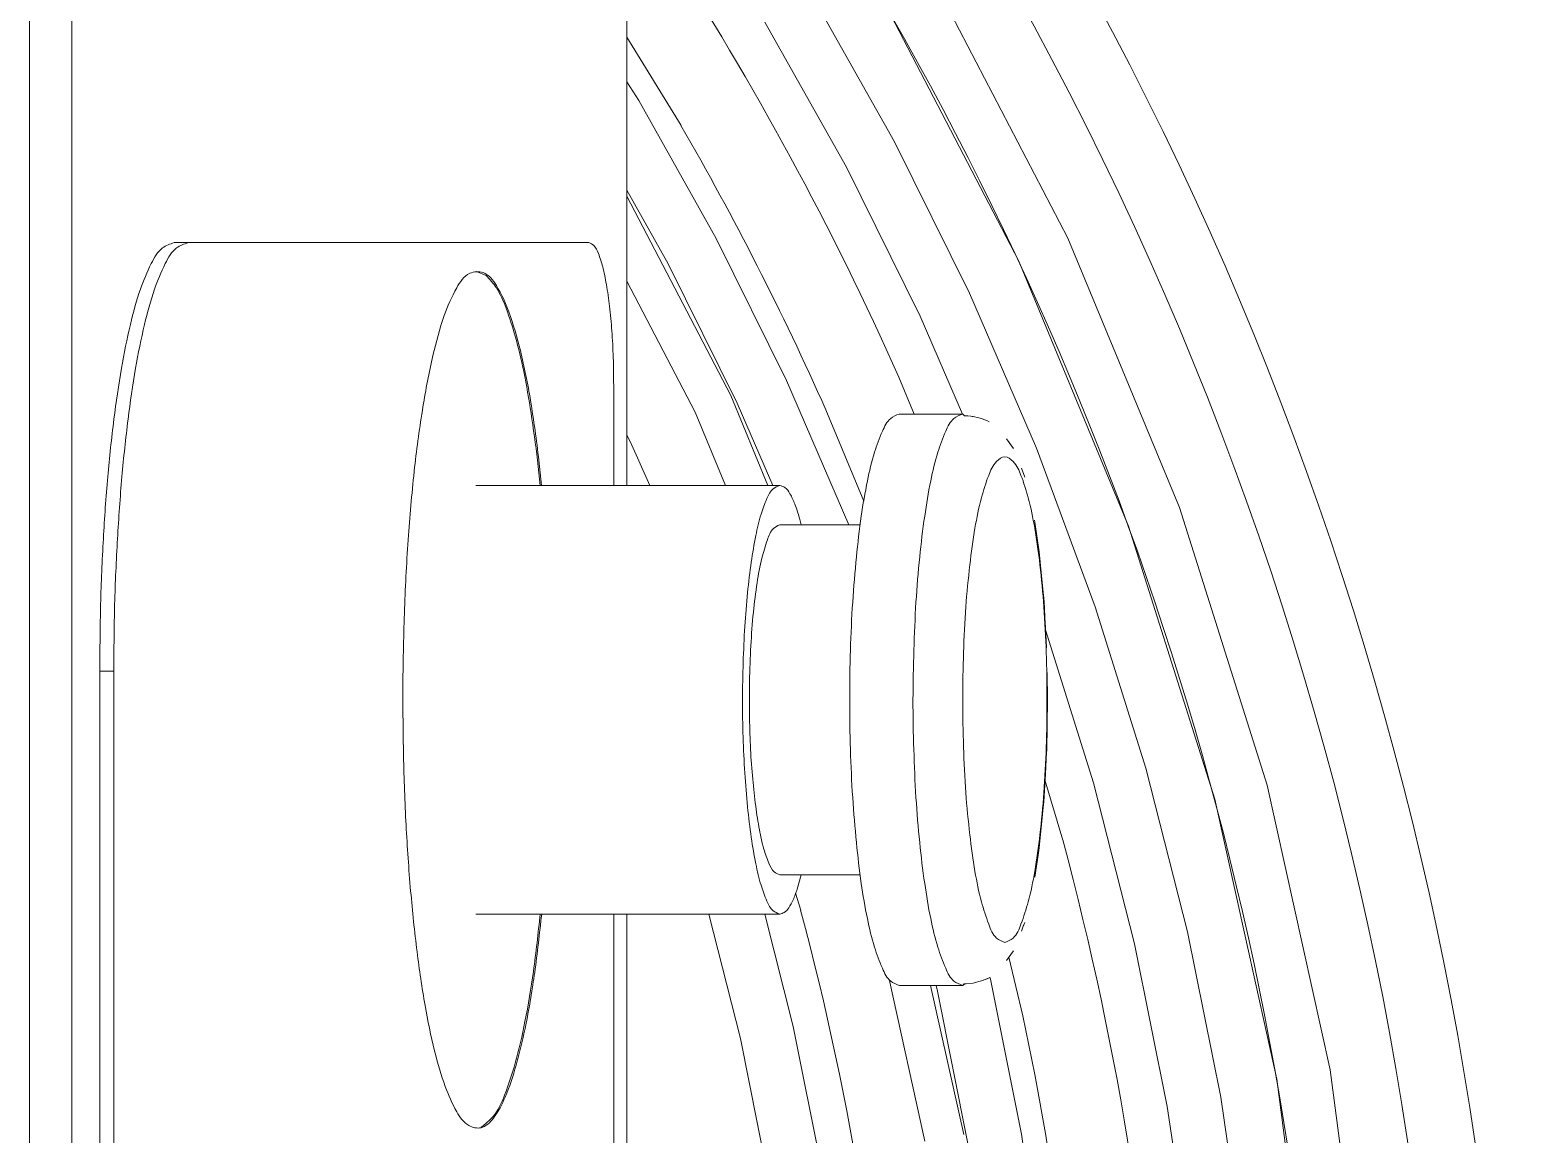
# Model space of a CAD drawing. Header units: millimetres. Extents: x -164867 to 807677, y -316775 to 513985.
# Drawn here: x 245526.2 to 245629.9, y 461364.5 to 461441.8 of the extents above; entities that cross this region are included whole.
import ezdxf

# ---------------------------------------------------------------- set-up
doc = ezdxf.new("R2010")
doc.units = ezdxf.units.MM
doc.layers.add('TECHNO', color=7, linetype='Continuous', lineweight=15)

# ---------------------------------------------------------------- blocks, each defined once
blk = doc.blocks.new('1.2_ миксер планетарный K60_60 литров')
at = {"transparency": 33554687}
for p, q in [((-18.09, -404.1), (-343.59, -404.1)), ((-18.09, -407.06), (-343.59, -407.06)), ((-112.34, -409.01), (-249.34, -409.01)), ((-112.34, -409.01), (-249.34, -409.01)), ((-112.34, -409.99), (-112.34, -409.01)), ((-112.34, -409.99), (-112.34, -409.01)), ((-112.34, -409.99), (-249.34, -409.99)), ((-112.34, -409.99), (-249.34, -409.99)), ((-82.34, -415.2), (-82.34, -414.22)), ((-82.34, -415.2), (-82.34, -414.22)), ((-82.34, -443.24), (-82.34, -415.2)), ((-82.34, -443.24), (-82.34, -415.2)), ((-129.34, -435.33), (-129.34, -456.6)), ((-129.34, -435.33), (-129.34, -456.6)), ((-99.34, -435.33), (-99.34, -456.6)), ((-99.34, -435.33), (-99.34, -456.6)), ((-84.64, -436.06), (-84.36, -435.38)), ((-84.64, -436.06), (-84.36, -435.38)), ((-99.34, -439.83), (-97.57, -439.65)), ((-99.34, -439.83), (-97.57, -439.65)), ((-99.34, -439.93), (-97.57, -439.75)), ((-99.34, -439.93), (-97.57, -439.75)), ((-151.34, -444.98), (-129.34, -444.98)), ((-151.34, -444.98), (-129.34, -444.98)), ((-99.34, -444.98), (-92.34, -444.98)), ((-99.34, -444.98), (-92.34, -444.98)), ((-129.34, -445.91), (-151.34, -445.91)), ((-18.09, -445.91), (-99.34, -445.91)), ((-96.32, -446.15), (-99.34, -447.52)), ((-95.83, -445.91), (-96.32, -446.15)), ((-85.04, -445.91), (-94.21, -450.68)), ((-79.1, -445.91), (-93.05, -453.17)), ((-78.67, -445.91), (-83.83, -448.8)), ((-67.95, -445.91), (-74.14, -449.7)), ((-71.08, -445.91), (-72.39, -446.74)), ((-72.39, -446.74), (-82.06, -452.16)), ((-83.83, -448.8), (-93.59, -453.63)), ((-94.21, -450.68), (-99.34, -452.81)), ((-129.34, -451.64), (-138.05, -453.85)), ((-82.06, -452.16), (-91.99, -457.08)), ((-93.05, -453.17), (-99.34, -455.78)), ((-138.05, -453.85), (-148, -455.83)), ((-93.59, -453.63), (-99.34, -456.11)), ((-129.34, -455.55), (-137.21, -457.55)), ((-77.06, -461.27), (-66.92, -455.57)), ((-126.59, -456.6), (-126.59, -462.23)), ((-126.59, -456.6), (-126.59, -462.23)), ((-102.09, -462.24), (-102.09, -456.6)), ((-102.09, -462.24), (-102.09, -456.6)), ((-137.21, -457.55), (-147.35, -459.57)), ((-91.99, -457.08), (-102.09, -461.43)), ((-127.88, -457.71), (-129.08, -458.07)), ((-127.59, -457.83), (-126.59, -458.1)), ((-127.59, -457.83), (-126.59, -458.1)), ((-102.09, -458.1), (-101.62, -457.98)), ((-102.09, -458.1), (-101.62, -457.98)), ((-64.97, -458.83), (-75.28, -464.63)), ((-94.04, -459.84), (-100.44, -462.49)), ((-87.48, -466.44), (-77.06, -461.27)), ((-133.91, -464.26), (-145.25, -466.77)), ((-75.28, -464.63), (-85.88, -469.88)), ((-83.64, -473.33), (-65.84, -464.07)), ((-134.34, -464.97), (-134.34, -469.41)), ((-134.34, -464.97), (-134.34, -469.41)), ((-91.77, -464.95), (-94.34, -466.02)), ((-94.34, -464.97), (-94.34, -469.41)), ((-94.34, -464.97), (-94.34, -469.41)), ((-94.34, -469.4), (-87.48, -466.44)), ((-134.74, -467.65), (-145.41, -469.78)), ((-134.34, -467.16), (-144.77, -469.48)), ((-134.34, -467.55), (-134.74, -467.65)), ((-82.04, -476.78), (-63.94, -467.36)), ((-134.23, -469.52), (-134.34, -469.41)), ((-134.34, -469.41), (-134.27, -469.5)), ((-134.27, -469.5), (-134.23, -469.66)), ((-134.23, -469.66), (-134.23, -469.52)), ((-134.17, -470.15), (-134.23, -469.66)), ((-134.23, -469.66), (-134.17, -470.15)), ((-85.88, -469.88), (-96.74, -474.57)), ((-94.5, -469.97), (-94.52, -470.15)), ((-94.52, -470.15), (-94.51, -470.08)), ((-94.51, -470.08), (-94.5, -469.97)), ((-94.5, -469.97), (-94.46, -469.66)), ((-94.47, -469.78), (-94.5, -469.97)), ((-94.46, -469.66), (-94.47, -469.78)), ((-94.34, -469.41), (-94.46, -469.54)), ((-94.46, -469.54), (-94.34, -469.41)), ((-94.46, -469.54), (-94.46, -469.66)), ((-94.46, -469.66), (-94.46, -469.54)), ((-134.13, -470.29), (-134.17, -470.15)), ((-134.17, -470.15), (-134.13, -470.29)), ((-134.05, -470.64), (-134.13, -470.29)), ((-134.13, -470.29), (-134.05, -470.64)), ((-134.02, -470.72), (-134.05, -470.64)), ((-134.05, -470.64), (-134.02, -470.72)), ((-133.87, -471.13), (-134.02, -470.72)), ((-134.02, -470.72), (-133.88, -471.11)), ((-133.88, -471.11), (-133.81, -471.26)), ((-133.81, -471.26), (-133.87, -471.13)), ((-94.79, -471.09), (-94.88, -471.26)), ((-94.88, -471.26), (-94.8, -471.11)), ((-94.8, -471.11), (-94.63, -470.64)), ((-94.63, -470.64), (-94.79, -471.09)), ((-94.61, -470.54), (-94.63, -470.64)), ((-94.63, -470.64), (-94.61, -470.54)), ((-94.52, -470.15), (-94.61, -470.54)), ((-94.61, -470.54), (-94.52, -470.15)), ((-133.89, -471.35), (-144.76, -473.53)), ((-133.77, -471.32), (-133.89, -471.35)), ((-132.37, -472.64), (-136.47, -473.62)), ((-132.43, -472.6), (-132.6, -472.47)), ((-132.6, -472.47), (-132.43, -472.6)), ((-131.92, -472.96), (-132.43, -472.6)), ((-132.43, -472.6), (-131.92, -472.96)), ((-96.76, -472.96), (-96.08, -472.47)), ((-96.08, -472.47), (-96.72, -472.94)), ((-144.76, -473.53), (-155.73, -475.13)), ((-130.32, -473.6), (-130.55, -473.52)), ((-130.55, -473.52), (-130.34, -473.6)), ((-130.34, -473.6), (-130.27, -473.62)), ((-130.27, -473.62), (-130.32, -473.6)), ((-129.93, -473.75), (-130.27, -473.62)), ((-130.27, -473.62), (-130.2, -473.65)), ((-130.2, -473.65), (-129.93, -473.75)), ((-102.18, -481.01), (-83.64, -473.33)), ((-98.13, -473.52), (-98.76, -473.75)), ((-98.76, -473.75), (-98.13, -473.52)), ((-125.23, -474.69), (-126.77, -474.45)), ((-126.77, -474.45), (-125.23, -474.69)), ((-125.07, -474.71), (-125.23, -474.69)), ((-125.23, -474.69), (-125.07, -474.71)), ((-124.71, -474.77), (-125.07, -474.71)), ((-125.07, -474.71), (-124.71, -474.77)), ((-122.61, -474.98), (-124.71, -474.77)), ((-124.71, -474.77), (-122.61, -474.98)), ((-119.95, -475.17), (-124.16, -476.42)), ((-122.05, -475.03), (-122.61, -474.98)), ((-122.61, -474.98), (-122.1, -475.03)), ((-122.1, -475.03), (-121.49, -475.09)), ((-121.49, -475.09), (-122.05, -475.03)), ((-120.11, -475.17), (-121.49, -475.09)), ((-121.49, -475.09), (-119.9, -475.18)), ((-120.16, -478.56), (-109.45, -475.21)), ((-119.54, -475.2), (-120.11, -475.17)), ((-119.9, -475.18), (-119.54, -475.2)), ((-117.99, -475.28), (-119.54, -475.2)), ((-119.54, -475.2), (-117.99, -475.28)), ((-117.91, -475.29), (-117.99, -475.28)), ((-117.99, -475.28), (-114.34, -475.35)), ((-116.11, -475.32), (-117.91, -475.29)), ((-114.34, -475.35), (-116.11, -475.32)), ((-112.43, -475.32), (-114.34, -475.35)), ((-114.34, -475.35), (-112.43, -475.32)), ((-109.1, -475.19), (-110.7, -475.28)), ((-110.7, -475.28), (-109.25, -475.2)), ((-109.25, -475.2), (-108.6, -475.17)), ((-108.6, -475.17), (-109.1, -475.19)), ((-107.29, -475.09), (-108.6, -475.17)), ((-108.6, -475.17), (-107.91, -475.13)), ((-107.91, -475.13), (-107.2, -475.09)), ((-96.74, -474.57), (-107.83, -478.69)), ((-107.2, -475.09), (-107.29, -475.09)), ((-106.65, -475.03), (-107.2, -475.09)), ((-107.2, -475.09), (-107.06, -475.07)), ((-107.06, -475.07), (-104.72, -474.84)), ((-104.72, -474.84), (-106.65, -475.03)), ((-103.98, -474.77), (-104.72, -474.84)), ((-104.72, -474.84), (-103.98, -474.77)), ((-101.92, -474.45), (-103.98, -474.77)), ((-103.98, -474.77), (-101.92, -474.45)), ((-101.78, -474.43), (-101.92, -474.45)), ((-100.88, -484.58), (-82.04, -476.78)), ((-131.42, -481.44), (-120.16, -478.56)), ((-107.83, -478.69), (-119.12, -482.22)), ((-142.82, -483.73), (-131.42, -481.44)), ((-121.31, -487.05), (-102.18, -481.01)), ((-121.31, -487.05), (-102.18, -481.01)), ((-121.31, -487.05), (-102.18, -481.01)), ((-121.31, -487.05), (-102.18, -481.01)), ((-119.12, -482.22), (-130.58, -485.15)), ((-154.33, -485.42), (-142.82, -483.73)), ((-120.33, -490.72), (-100.88, -484.58)), ((-130.58, -485.15), (-142.17, -487.48)), ((-142.17, -487.48), (-153.88, -489.2)), ((-140.9, -491.39), (-121.31, -487.05)), ((-140.24, -495.13), (-120.33, -490.72)), ((-140.24, -495.13), (-120.33, -490.72)), ((-120.33, -490.72), (-140.24, -495.13)), ((-140.24, -495.13), (-120.33, -490.72)), ((-160.8, -494.01), (-140.9, -491.39)), ((-160.47, -497.79), (-140.24, -495.13))]:
    blk.add_line(p, q, dxfattribs=at)
for radius, start, end in [(238.34, 230, 310), (219, 294, 303), (213.4, 294, 300), (229.99, 275, 305), (243, 231, 309), (200, 273, 285), (213.4, 273, 282), (219, 273, 285)]:
    blk.add_arc((-180.84, -264.88), radius, start, end, dxfattribs=at)
for points in [[(-82.34, -414.22), (-82.71, -413.4), (-83.81, -412.61), (-85.61, -411.85), (-88.07, -411.15), (-91.13, -410.53), (-94.71, -410), (-98.72, -409.57), (-103.07, -409.26), (-107.65, -409.07), (-112.34, -409.01)], [(-82.34, -414.22), (-82.71, -413.4), (-83.81, -412.61), (-85.61, -411.85), (-88.07, -411.15), (-91.13, -410.53), (-94.71, -410), (-98.72, -409.57), (-103.07, -409.26), (-107.65, -409.07), (-112.34, -409.01)], [(-82.34, -415.2), (-82.71, -414.39), (-83.81, -413.59), (-85.61, -412.84), (-88.07, -412.14), (-91.13, -411.52), (-94.71, -410.99), (-98.72, -410.56), (-103.07, -410.25), (-107.65, -410.05), (-112.34, -409.99)], [(-82.34, -415.2), (-82.71, -414.39), (-83.81, -413.59), (-85.61, -412.84), (-88.07, -412.14), (-91.13, -411.52), (-94.71, -410.99), (-98.72, -410.56), (-103.07, -410.25), (-107.65, -410.05), (-112.34, -409.99)], [(-113.3, -430.22), (-118.26, -430.27), (-123.11, -430.45), (-127.73, -430.77), (-131.98, -431.22), (-135.74, -431.78), (-138.92, -432.44), (-141.42, -433.19), (-143.18, -433.99), (-144.15, -434.84), (-144.3, -435.7), (-143.63, -436.56), (-142.16, -437.38), (-139.92, -438.15), (-136.98, -438.85), (-133.43, -439.45), (-129.34, -439.94)], [(-113.3, -430.22), (-118.26, -430.27), (-123.11, -430.45), (-127.73, -430.77), (-131.98, -431.22), (-135.74, -431.78), (-138.92, -432.44), (-141.42, -433.19), (-143.18, -433.99), (-144.15, -434.84), (-144.3, -435.7), (-143.63, -436.56), (-142.16, -437.38), (-139.92, -438.15), (-136.98, -438.85), (-133.43, -439.45), (-129.34, -439.94)], [(-97.57, -439.75), (-93.4, -439.16), (-89.9, -438.45), (-87.19, -437.64), (-85.35, -436.77), (-84.44, -435.85), (-84.49, -434.91), (-85.51, -433.99), (-87.45, -433.12), (-90.25, -432.33), (-93.83, -431.63), (-98.07, -431.05), (-102.83, -430.62), (-107.96, -430.34), (-113.3, -430.22)], [(-97.57, -439.75), (-93.4, -439.16), (-89.9, -438.45), (-87.19, -437.64), (-85.35, -436.77), (-84.44, -435.85), (-84.49, -434.91), (-85.51, -433.99), (-87.45, -433.12), (-90.25, -432.33), (-93.83, -431.63), (-98.07, -431.05), (-102.83, -430.62), (-107.96, -430.34), (-113.3, -430.22)], [(-144.27, -435.7), (-143.53, -436.53), (-142.03, -437.34), (-139.78, -438.09), (-136.87, -438.77), (-133.36, -439.36), (-129.34, -439.84)], [(-144.27, -435.7), (-143.53, -436.53), (-142.03, -437.34), (-139.78, -438.09), (-136.87, -438.77), (-133.36, -439.36), (-129.34, -439.84)], [(-97.57, -439.65), (-94.27, -439.2), (-91.36, -438.68), (-88.9, -438.09), (-86.94, -437.45), (-85.51, -436.77), (-84.64, -436.06)], [(-97.57, -439.65), (-94.27, -439.2), (-91.36, -438.68), (-88.9, -438.09), (-86.94, -437.45), (-85.51, -436.77), (-84.64, -436.06)], [(-92.34, -444.98), (-90.39, -444.95), (-88.52, -444.85), (-86.79, -444.69), (-85.27, -444.47), (-84.03, -444.21), (-83.1, -443.91), (-82.54, -443.58), (-82.34, -443.24)], [(-92.34, -444.98), (-90.39, -444.95), (-88.52, -444.85), (-86.79, -444.69), (-85.27, -444.47), (-84.03, -444.21), (-83.1, -443.91), (-82.54, -443.58), (-82.34, -443.24)], [(-111.74, -454.04), (-114.34, -454), (-116.95, -454.04), (-119.47, -454.16), (-121.84, -454.35), (-123.98, -454.61), (-125.83, -454.93), (-127.33, -455.3), (-128.44, -455.71), (-129.12, -456.15), (-129.34, -456.6)], [(-111.74, -454.04), (-114.34, -454), (-116.95, -454.04), (-119.47, -454.16), (-121.84, -454.35), (-123.98, -454.61), (-125.83, -454.93), (-127.33, -455.3), (-128.44, -455.71), (-129.12, -456.15), (-129.34, -456.6)], [(-115.62, -454.49), (-117.82, -454.56), (-119.9, -454.71), (-121.8, -454.92), (-123.45, -455.18), (-124.79, -455.49), (-125.78, -455.84), (-126.39, -456.22), (-126.59, -456.6)], [(-115.62, -454.49), (-117.82, -454.56), (-119.9, -454.71), (-121.8, -454.92), (-123.45, -455.18), (-124.79, -455.49), (-125.78, -455.84), (-126.39, -456.22), (-126.59, -456.6)], [(-102.09, -456.6), (-102.36, -456.16), (-103.15, -455.74), (-104.43, -455.35), (-106.15, -455.02), (-108.22, -454.76), (-110.56, -454.58), (-113.06, -454.49), (-115.62, -454.49)], [(-102.09, -456.6), (-102.36, -456.16), (-103.15, -455.74), (-104.43, -455.35), (-106.15, -455.02), (-108.22, -454.76), (-110.56, -454.58), (-113.06, -454.49), (-115.62, -454.49)], [(-99.34, -456.6), (-99.57, -456.15), (-100.25, -455.71), (-101.35, -455.3), (-102.85, -454.93), (-104.7, -454.61), (-106.84, -454.35), (-109.21, -454.16), (-111.74, -454.04)], [(-99.34, -456.6), (-99.57, -456.15), (-100.25, -455.71), (-101.35, -455.3), (-102.85, -454.93), (-104.7, -454.61), (-106.84, -454.35), (-109.21, -454.16), (-111.74, -454.04)], [(-129.34, -456.6), (-129.23, -456.92), (-128.9, -457.23), (-128.35, -457.54), (-127.59, -457.83)], [(-129.34, -456.6), (-129.23, -456.92), (-128.9, -457.23), (-128.35, -457.54), (-127.59, -457.83)], [(-101.62, -457.98), (-100.64, -457.66), (-99.92, -457.32), (-99.49, -456.97), (-99.34, -456.6)], [(-101.62, -457.98), (-100.64, -457.66), (-99.92, -457.32), (-99.49, -456.97), (-99.34, -456.6)], [(-94.34, -464.97), (-94.65, -464.37), (-95.55, -463.79), (-97.02, -463.24), (-99.02, -462.74), (-101.49, -462.31), (-104.34, -461.97), (-107.5, -461.71), (-110.87, -461.55), (-114.34, -461.5), (-117.82, -461.55), (-121.18, -461.71), (-124.34, -461.97), (-127.2, -462.31), (-129.66, -462.74), (-131.66, -463.24), (-133.14, -463.79), (-134.04, -464.37), (-134.34, -464.97)], [(-94.34, -464.97), (-94.65, -464.37), (-95.55, -463.79), (-97.02, -463.24), (-99.02, -462.74), (-101.49, -462.31), (-104.34, -461.97), (-107.5, -461.71), (-110.87, -461.55), (-114.34, -461.5), (-117.82, -461.55), (-121.18, -461.71), (-124.34, -461.97), (-127.2, -462.31), (-129.66, -462.74), (-131.66, -463.24), (-133.14, -463.79), (-134.04, -464.37), (-134.34, -464.97)], [(-110.87, -465.99), (-114.34, -465.93), (-117.82, -465.99), (-121.18, -466.14), (-124.34, -466.4), (-127.2, -466.75), (-129.66, -467.17), (-131.66, -467.67), (-133.14, -468.22), (-134.04, -468.8), (-134.34, -469.41)], [(-110.87, -465.99), (-114.34, -465.93), (-117.82, -465.99), (-121.18, -466.14), (-124.34, -466.4), (-127.2, -466.75), (-129.66, -467.17), (-131.66, -467.67), (-133.14, -468.22), (-134.04, -468.8), (-134.34, -469.41)], [(-94.34, -469.41), (-94.65, -468.8), (-95.55, -468.22), (-97.02, -467.67), (-99.02, -467.17), (-101.49, -466.75), (-104.34, -466.4), (-107.5, -466.14), (-110.87, -465.99)], [(-94.34, -469.41), (-94.65, -468.8), (-95.55, -468.22), (-97.02, -467.67), (-99.02, -467.17), (-101.49, -466.75), (-104.34, -466.4), (-107.5, -466.14), (-110.87, -465.99)], [(-131.34, -472.36), (-131.02, -472.94), (-130.05, -473.49), (-128.48, -474), (-126.36, -474.45), (-123.79, -474.82), (-120.85, -475.09), (-117.66, -475.26), (-114.34, -475.31), (-111.03, -475.26), (-107.84, -475.09), (-104.9, -474.82), (-102.32, -474.45), (-100.21, -474), (-98.64, -473.49), (-97.67, -472.94), (-97.34, -472.36), (-97.67, -471.78), (-98.64, -471.23), (-100.21, -470.72), (-102.32, -470.27), (-104.9, -469.91), (-107.84, -469.63), (-111.03, -469.47), (-114.34, -469.41), (-117.66, -469.47), (-120.85, -469.63), (-123.79, -469.91), (-126.36, -470.27), (-128.48, -470.72), (-130.05, -471.23), (-131.02, -471.78), (-131.34, -472.36)], [(-131.34, -472.36), (-131.02, -472.94), (-130.05, -473.49), (-128.48, -474), (-126.36, -474.45), (-123.79, -474.82), (-120.85, -475.09), (-117.66, -475.26), (-114.34, -475.31), (-111.03, -475.26), (-107.84, -475.09), (-104.9, -474.82), (-102.32, -474.45), (-100.21, -474), (-98.64, -473.49), (-97.67, -472.94), (-97.34, -472.36), (-97.67, -471.78), (-98.64, -471.23), (-100.21, -470.72), (-102.32, -470.27), (-104.9, -469.91), (-107.84, -469.63), (-111.03, -469.47), (-114.34, -469.41), (-117.66, -469.47), (-120.85, -469.63), (-123.79, -469.91), (-126.36, -470.27), (-128.48, -470.72), (-130.05, -471.23), (-131.02, -471.78), (-131.34, -472.36)]]:
    blk.add_spline(points, degree=3, dxfattribs=at)
blk = doc.blocks.new('TECHNOLOGIJA Garmatnaya')
at = {"layer": 'TECHNO', "transparency": 33554687, "xscale": 0.9999987167524668, "yscale": 0.9999987167524668, "zscale": 0.9999987167524668, "rotation": 90}
blk.add_blockref('1.2_ миксер планетарный K60_60 литров', (-1916.15, 3546.52), dxfattribs=at)

msp = doc.modelspace()

# ---------------------------------------------------------------- block references
at = {"layer": 'TECHNO', "transparency": 33554687}
msp.add_blockref('TECHNOLOGIJA Garmatnaya', (247038.21, 457962.73), dxfattribs=at)

doc.saveas('drawing.dxf')
